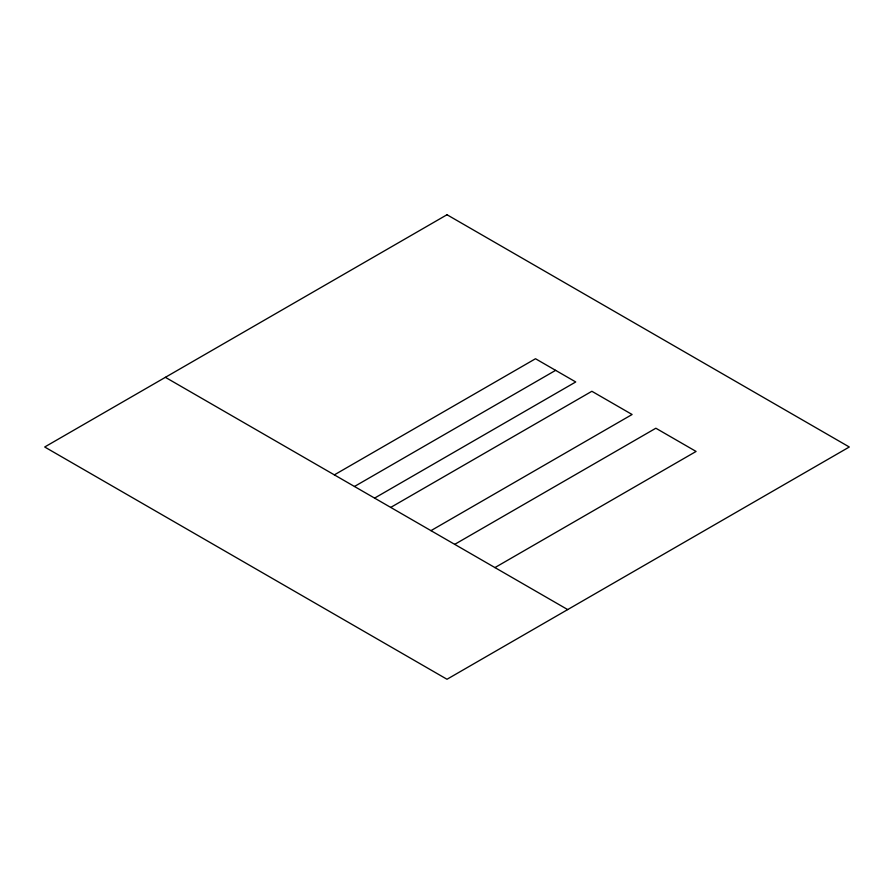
<?xml version="1.0" encoding="UTF-8"?>
<svg xmlns="http://www.w3.org/2000/svg" width="894" height="894" viewBox="0 0 894 894"><rect width="100%" height="100%" fill="white"/><g stroke="black" fill="none" stroke-linecap="round" stroke-linejoin="round"><path stroke-width="1.34" d="M334.356 474.87L535.506 358.74L575.736 381.962L374.586 498.103M354.471 486.481L555.621 370.351M390.723 507.412L591.873 391.281L632.103 414.503L430.953 530.645M454.711 544.357L655.861 428.226L696.091 451.448L494.941 567.589M165.39 377.324L567.69 609.585M447 214.739L44.7 447L447 679.261L849.3 447L447 214.739"/></g></svg>
